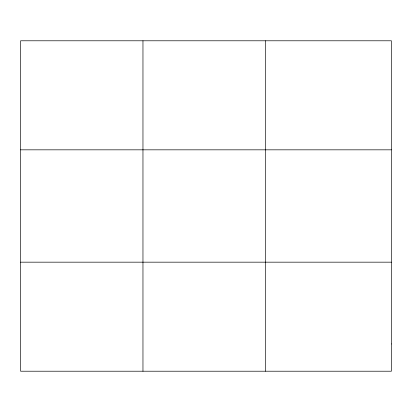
<?xml version="1.0" encoding="UTF-8"?>
<svg xmlns="http://www.w3.org/2000/svg" width="412" height="412" viewBox="0 0 412 412"><rect width="100%" height="100%" fill="white"/><g stroke="black" fill="none" stroke-linecap="round" stroke-linejoin="round"><path stroke-width="0.62" d="M142.964 371.212L142.964 40.788M265.328 371.212L265.328 40.788M20.6 149.829L391.4 149.829M20.6 262.171L391.4 262.171M391.4 343.953L391.4 371.212L20.6 371.212L20.6 40.788L391.4 40.788L391.4 343.953"/></g></svg>
